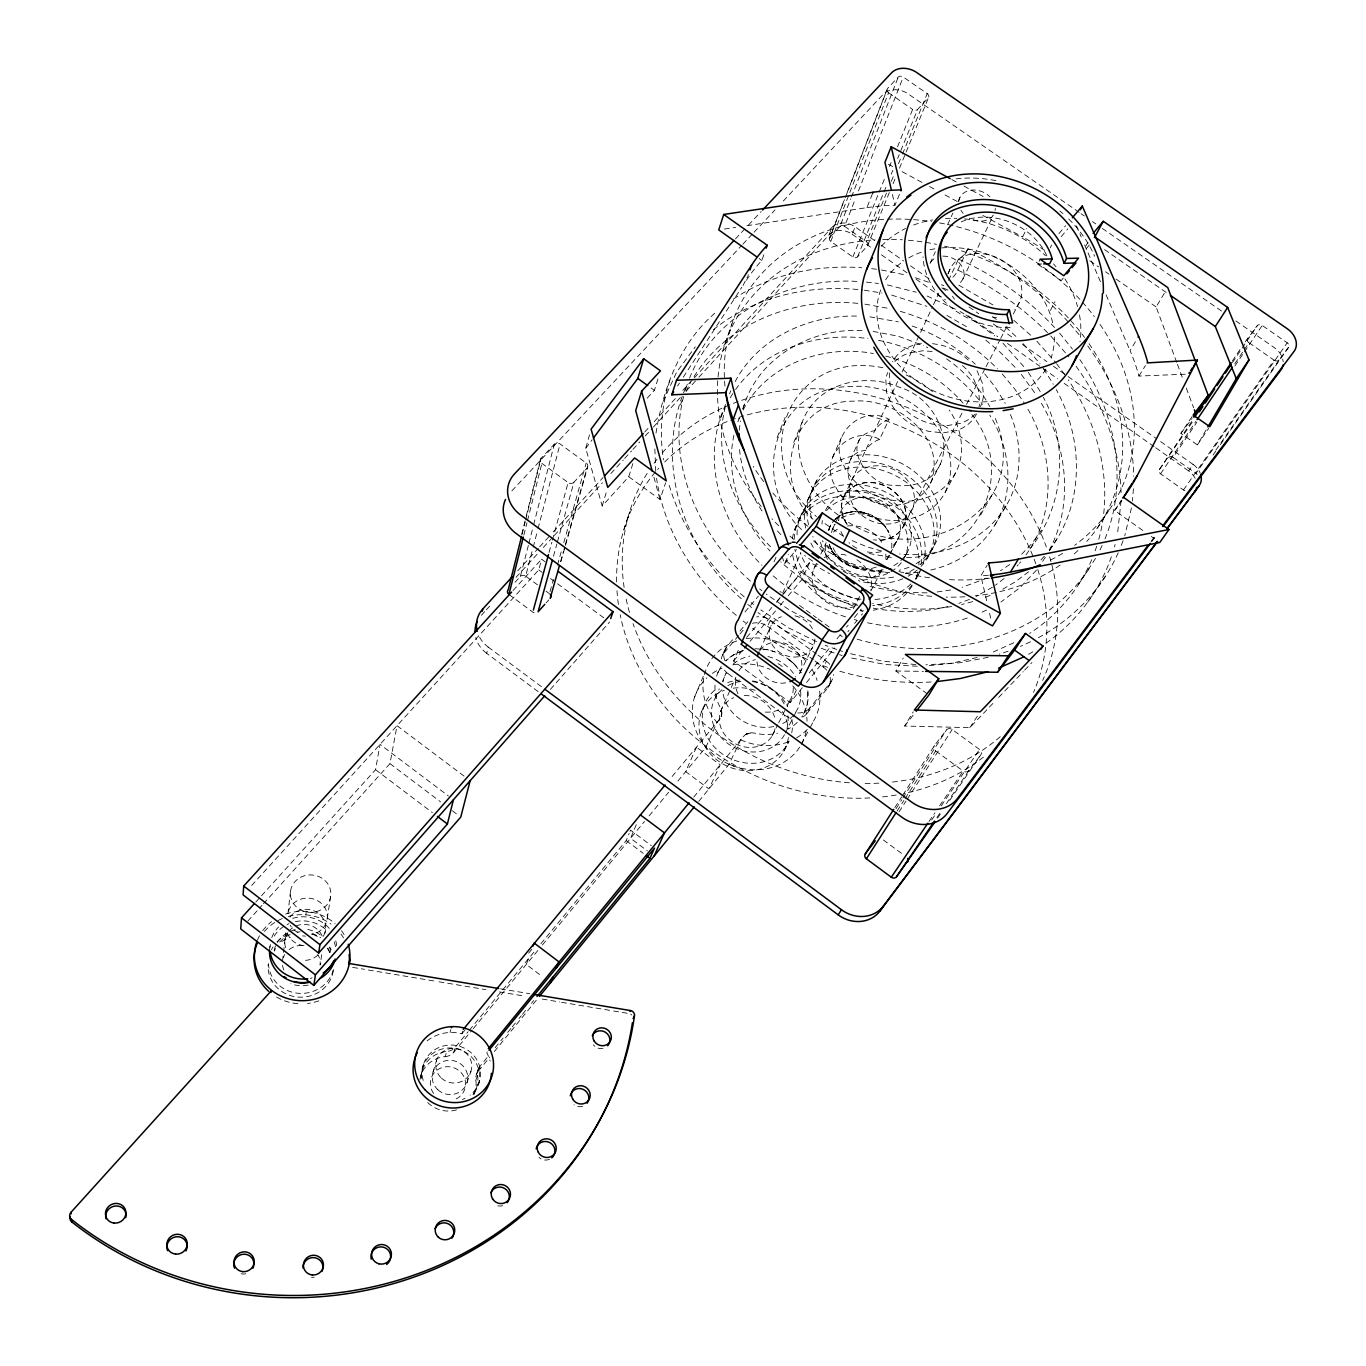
<?xml version="1.0" encoding="UTF-8"?>
<svg xmlns="http://www.w3.org/2000/svg" width="1366" height="1366" viewBox="0 0 1366 1366"><rect width="100%" height="100%" fill="white"/><g stroke="black" fill="none" stroke-linecap="round" stroke-linejoin="round"><path stroke-width="0.75" stroke-dasharray="5 3.75" d="M654.86 448.953L655.748 471.697M1121.11 500.707L1117.456 534.396M889.232 372.747L890.086 385.314L895.345 397.848A50.781 41.27 25.4 0 0 932.278 424.092L946.877 425.68L960.452 423.323A46.307 37.65 25.5 0 0 976.485 412.583M1133.421 488.721L1132.397 500.998M739.279 430.341L740.372 421.035M269.563 950.155L269.973 946.126M282.506 961.101L285.733 932.876M290.48 891.4L287.85 914.332A19.807 18.39 2 0 1 307.691 898.111A19.807 18.39 2 0 1 327.259 914.793A19.807 18.39 2 0 1 311.533 934.532M305.847 914.844L306.274 911.515M656.004 433.124C663.176 387.79 680.627 341.227 717.065 311.328M321.71 954.68L320.122 965.011A18.919 17.707 0.2 0 0 317.851 954.527M324.988 933.251L325.552 929.563M327.242 918.533L330.743 895.755A20.251 18.731 2.8 0 0 302.364 876.477A20.251 18.731 2.8 0 0 298.693 908.697A20.251 18.731 2.8 0 0 330.743 895.755M1131.458 507.947L1124.764 535.779M261.469 895.789L375.582 769.69L380.021 744.385L448.407 795.968M263.467 903.763L389.959 763.645L397.028 725.688L465.055 776.861M733.935 435.242C724.646 476.836 741.755 520.429 769.98 550.976M721.231 716.655L721.641 710.764L721.265 716.587M725.363 406.795C711.942 458.617 735.693 513.565 773.224 549.354M538.17 691.64L486.706 653.358L488.243 647.108A30.428 26.757 14.6 0 1 478.134 633.995M683.581 396.533C666.147 464.952 699.921 536.958 751.3 581.814M521.692 534.362L525.773 518.021M526.286 515.989L540.39 459.471M522.102 534.294L525.176 521.966M525.688 519.917L541.073 458.31L554.289 444.206A4.166 3.517 15.9 0 1 560.06 443.95L586.185 462.989A4.166 3.535 16.8 0 1 587.021 468.06L563.987 549.508M523.861 535.079L526.952 522.785M527.464 520.736L541.875 463.381A4.183 3.552 15.5 0 1 541.073 458.31M514.999 582.326L520.395 576.418L528.352 545.427M528.881 543.361L533.116 526.832M533.645 524.766L554.289 444.206M537.555 584.887L525.671 576.111L532.655 549.269M533.201 547.203L537.487 530.691M538.033 528.625L560.06 443.95M1098.759 539.382C1113.836 485.101 1099.22 425.902 1068.28 379.868M251.651 885.492L538.75 569.912L541.619 559.206L545.017 561.716M549.064 552.479L551.864 542.2M552.427 540.133L568.119 482.557L541.875 463.381M1114.434 546.946L1115.1 544.453M553.452 556.286L556.867 543.958M557.43 541.892L573.908 482.283L587.021 468.06M632.868 463.586L628.753 476.751L602.184 506.001L585.758 448.321L589.497 434.917M550.02 591.615L553.469 579.372M557.482 565.08L561.494 550.788M563.799 542.609L586.185 462.989M560.538 561.733L563.424 551.557M560.88 561.699L564.926 547.39M565.507 545.341L587.687 466.899M422.453 1067.734L423.272 1064.831M420.865 1075.691L422.333 1070.62M743.019 409.032C756.713 357.482 812.292 326.952 863.568 330.709M602.184 506.001L607.204 489.267M433.073 1071.934L436.642 1060.118M449.96 1032.491L450.848 1029.588M955.585 472.858C932.824 515.614 863.397 507.537 843.966 465.823C826.362 437.53 860.7 403.431 889.044 419.362L879.584 439.391C851.513 423.665 817.688 457.525 834.985 485.476C854.126 526.849 922.818 534.584 945.204 492.272L955.585 472.858C966.24 452.931 961.596 428.002 949.199 409.971M419.994 1079.464A28.259 27.2 11.9 0 1 445.179 1056.652L446.767 1051.513A12.55 11.987 11.6 0 0 455.39 1047.107L468.145 1031.689M685.305 390.317L688.02 382.207M647.194 398.155L654.382 390.369L658.036 378.638M445.179 1056.652A12.482 11.918 11.4 0 0 453.751 1052.281L455.39 1047.107M427.063 1040.909A39.273 37.702 12.4 0 1 461.879 1033.772L462.698 1031.228M623.92 529.598L629.589 511.909M882.88 367.727C789.36 348.381 746.092 457.644 816.373 516.485M945.204 492.272C970.406 436.181 905.18 381.899 851.65 386.544C774.061 385.861 748.226 480.286 801.722 529.701M669.869 380.568C661.264 405.941 659.368 433.432 663.483 459.864M1096.693 546.263L1095.156 550.788M741.328 598.684C681.395 547.203 652.846 457.883 687.303 384.205M628.753 476.751L659.983 499.478L665.652 482.761M725.653 404.473C699.973 458.942 720.36 524.749 761.972 565.285M478.271 1069.254L476.102 1075.469M879.584 439.391A34.235 28.396 25.5 0 0 865.566 450.558C845.844 451.053 842.702 478.117 855.782 489.404C875.316 513.138 920.394 510.679 931.8 480.081C945.818 435.259 894.645 397.25 853.289 401.16C791.119 400.87 770.253 479.859 812.941 519.2M889.044 419.362A34.696 28.652 25.5 0 0 874.872 430.614C837.358 437.53 866.181 485.835 892.954 485.254C964.806 493.433 954.732 403.414 898.999 387.124C867.427 373.379 824.535 381.251 806.606 412.634C785.45 449.67 808.621 496.029 841.644 517.338C913.734 574.232 1037.46 512.813 994.448 416.476M466.933 1082.828L470.963 1071.166M663.244 401.314L676.529 372.303L695.311 346.827M742.984 285.494L747.68 276.53M748.005 275.573L748.329 274.634M725.056 343.669L731.92 323.844M746.382 280.286A217.997 177.358 25.4 0 1 761.852 260.462L764.516 252.881M474.207 1094.081A28.259 27.2 11.9 0 0 475.829 1080.267A12.499 12.004 17.1 0 1 478.322 1071.183L480.098 1066.112L489.335 1054.825M475.829 1080.267L477.605 1075.247A12.567 12.072 17.3 0 1 480.098 1066.112M1111.361 556.765C1099.562 591.273 1076.391 621.547 1046.749 642.703M487.201 1051.871L486.825 1052.93A39.273 37.702 12.4 0 1 490.155 1061.092M473.934 1094.337L475.112 1091.041M680.439 404.899L683.461 397.028M478.476 1084.126L479.5 1081.291M528.352 958.881L526.337 964.447L542.439 976.707M1123.091 540.68L1120.274 547.954M720.941 417.518L724.731 408.195M737.913 421.804L739.296 418.081L738.255 420.83M742.763 408.81L744.846 403.243M698.965 377.17L829.06 234.832L831.911 227.439A17.177 13.66 22 0 1 855.116 226.858L875.862 241.441M829.435 238.299L844.051 200.478M847.108 192.606L887.029 89.422M889.351 192.555L867.461 245.795L857.524 256.842A3.449 2.749 22.3 0 1 852.862 256.962L830.801 241.423A3.449 2.749 21.7 0 1 829.93 237.394L844.53 199.675M845.298 197.694L887.558 88.483L898.23 77.094A3.722 2.852 21.9 0 1 903.25 77.025L927.224 93.622A3.739 2.869 22.5 0 1 928.265 97.874L917.662 109.365L900.023 152.616M830.801 241.423L888.566 92.734A3.739 2.869 21.8 0 1 887.558 88.483M829.93 237.394L839.936 226.432L850.677 198.924M851.445 196.96L898.23 77.094M839.936 226.432A3.432 2.732 21.9 0 1 844.581 226.329L855.389 198.821M858.463 190.967L903.25 77.025M1104.974 538.938C1129.153 480.098 1115.049 411.081 1079.908 359.651M829.06 234.832A17.109 13.626 22 0 1 852.162 234.235L855.116 226.858M746.929 225.68L866.881 207.649L872.276 194.211M777.1 437.53L785.245 417.313M729.529 393.852L730.81 390.71M852.862 256.962L878.372 194.023M879.158 192.06L884.741 178.28M889.522 166.481L891.11 162.554M897.496 146.811L912.625 109.434A3.739 2.886 22.4 0 0 917.662 109.365M857.524 256.842L883.187 193.921M883.99 191.957L887.2 184.086M891.213 174.25L892.818 170.323M897.616 158.524L899.221 154.597M689.54 378.228C715.545 311.448 791.341 275.949 860.307 281.669M867.461 245.795A3.432 2.732 22.5 0 0 866.556 241.782L886.517 193.05M891.298 181.354L894.491 173.55M898.487 163.8L901.68 156.014M902.482 154.068L927.224 93.622M893.074 183.812L895.84 176.777M899.494 168.189L928.778 96.935M540.902 943.718L626.209 840.568L629.18 833.414M629.982 831.433L630.529 830.118L651.326 845.674M793.748 442.447L802.132 422.299M636.283 824.637L630.58 838.297L647.416 850.916M866.881 207.649A217.997 177.358 25.4 0 1 894.901 205.259L900.109 192.794M694.594 697.036L703.268 676.409M722.665 654.912L725.244 648.918M721.316 658.924A16.529 14.445 23.9 0 1 724.168 652.709L726.746 646.716L734.652 637.324M717.833 672.772L721.265 666.352M701.458 711.891L704.771 704.19M794.688 529.667L804.625 508.34M807.391 500.963L817.602 479.005M1091.69 559.701C1079.055 589.77 1056.925 615.554 1029.674 633.38M774.027 561.819L777.391 554.135M715.272 697.958L719.267 688.84M722.46 681.532L726.456 672.413A39.99 35.072 25.2 0 0 723.058 681.873M791.734 732.893A46.034 40.639 25.3 0 0 791.717 718.192A16.597 14.531 26.5 0 1 784.443 715.084L728.01 673.626L729.307 670.672M802.32 687.696L790.18 702.585L733.559 661.059L739.347 647.911M781.984 556.286L784.63 563.663L788.677 554.579M832.492 457.508L841.388 437.581M720.599 711.413L735.915 677.16M736.803 640.927A59.78 52.42 25.2 0 0 716.996 722.443L705.949 747.1L676.614 782.598M930.041 263.467L935.317 251.822M947.628 224.639L952.905 212.994M958.181 201.331L959.939 197.455M752.393 623.289A16.426 14.258 24.2 0 1 767.555 626.345L770.304 620.284A16.494 14.309 24.2 0 0 756.644 616.886M782.616 593.151L800.937 552.82M1118.242 552.701C1101.969 589.429 1072.447 619.635 1037.101 638.383M759.837 650.199L771.141 625.44M850.284 459.727L859.402 439.835M788.25 595.781L801.791 579.611L809.953 562.007A243.199 198.36 25.4 0 0 829.589 573.635M830.596 525.398L830.75 525.056A32.545 27.474 25.7 0 0 828.82 530.025M844.12 496.387L897.633 381.575M902.123 371.962L932.585 306.616M933.473 304.686L938.852 293.161M947.816 273.934L950.514 268.163M948.55 280.354L958.522 259.079A31.435 24.793 23.9 0 0 967.845 248.766C1005.922 266.438 1040.738 291.436 1068.878 322.632M1102.106 545.58L1100.04 549.935M813.777 569.144L816.424 563.492M820.846 554.067L826.157 542.746M832.645 528.881L840.38 512.387M952.887 277.178A31.042 24.622 23.9 0 0 957.788 270.126L967.845 248.766M698.811 801.313L729.102 764.226L740.645 739.894L743.394 736.547A11.833 10.484 25.9 0 1 754.613 733.132A47.622 41.765 25.2 0 0 777.596 733.149M962.91 278.971L993.184 215.452A18.885 14.736 24.3 0 1 969.382 218.201M686.022 391.274L690.837 381.985M799.878 672.977L812.907 646.716M811.985 490.36L812.77 488.789M772.166 735.898L777.749 724.714M778.688 722.836L786.133 707.912M787.072 706.051L789.855 700.451M1044.768 250.405A217.997 177.358 25.4 0 0 1022.588 236.95L1026.788 228.532M790.18 702.585L797.471 688.003M803.515 714.094L807.186 704.719L807.887 690.513M799.161 519.37L799.861 517.987M785.399 732.91L792.604 718.721M793.509 716.945L797.129 709.859M826.703 670.228A16.477 14.343 26.7 0 0 823.425 667.137L826.447 661.246L817.944 655.031M853.357 608.724L861.963 591.922M783.862 751.198L789.036 741.157A46.034 40.639 25.3 0 1 721.402 753.281A46.034 40.639 25.3 0 1 717.082 688.208M1063.243 278.169L1061.245 280.559L1037.648 264.082L1040.158 259.233M903.336 526.405L962.603 411.951M966.513 404.421L985.057 368.615M986.03 366.737L999.69 340.356M1000.663 338.461L1007.493 325.279M1013.35 313.975L1019.207 302.671M890.171 553.811L898.896 536.923L890.461 552.667M1049.208 550.344C1074.325 503.593 1066.966 444.701 1039.731 400.477M802.696 716.996A16.597 14.531 26.5 0 0 807.016 713.496L809.987 707.742L830.665 682.18A16.563 14.394 26.7 0 0 833.465 674.445M870.927 590.829L882.47 568.615M1050.215 247.878L1051.666 245.095M930.4 483.257L940.576 463.74M807.016 713.496L827.608 688.003L830.665 682.18M829.042 685.8L832.099 679.961M801.364 744.265L809.321 729.188M810.311 727.293L814.29 719.745M904.736 556.969L908.1 550.6M743.155 409.954C766.924 363.834 824.21 344.215 873.352 353.521M886.705 559.667L889.59 554.289M1050.352 310.441L1055.03 301.749M1086.004 245.76L1087.968 242.141M918.328 574.574L914.981 580.721A65.585 55.477 25.7 0 0 919.455 570.954M927.292 558.216L933.695 546.52M735.181 381.575C758.437 337.231 810.38 314.06 859.146 316.195M906.546 557.584C980.122 558.267 1016.885 469.887 971.841 414.564M980.6 515.033L991.46 495.892M927.224 693.808L895.874 671.013L903.233 658.105M930.741 570.066C956.832 564.124 981.112 548.244 994.875 525.022L1005.957 506.001C1023.117 477.844 1022.571 441.594 1009.32 412.02M1095.515 558.438L1076.886 586.987M1192.023 416.681L1180.873 433.329L1197.35 444.889L1206.81 428.77M994.875 525.022C1015.399 491.453 1010.208 447.45 989.735 415.144M986.679 600.75L980.89 575.837L987.123 565.336M1049.327 550.02C1084.758 504.549 1083.648 438.691 1056.225 389.566M730.161 397.848L732.774 393.613M1176.707 362.349L1156.114 306.923L1165.659 291.095M1185.261 374.199L1138.92 376.06A217.997 177.358 25.4 0 0 1130.058 350.635L1136.461 339.997M992.928 703.439L969.809 727.668L904.668 726.029L913.273 711.788M1005.957 506.001C984.664 542.029 939.996 558.472 899.579 553.964M1026.02 554.869C1057.301 511.652 1053.425 450.746 1026.293 406.47M1029.947 548.927C1064.012 506.393 1069.236 445.128 1043.334 397.25M1045.349 557.191L1041.08 563.765M1138.92 376.06L1145.425 365.559M1041.507 530.179L1032.081 543.327L1019.582 556.423M1049.634 550.413L1057.113 538.563M694.03 376.589C728.146 321.351 797.676 296.49 860.443 303.645M894.85 807.596L901.697 796.856M902.772 795.166L934.515 745.477L946.484 729.922A4.269 3.688 31.8 0 1 952.17 729.512L979.542 749.439A4.269 3.688 33 0 1 980.771 754.903L948.363 802.337M896.011 808.723L901.748 799.776M902.892 797.983L946.484 729.922M897.069 811.062L903.882 800.459M905.026 798.683L935.71 750.959A4.286 3.705 31.9 0 1 934.515 745.477M899.033 811.882L905.965 801.142M907.126 799.349L952.17 729.512M677.536 385.98L679.448 383.061M683.256 377.204L741.84 287.236M1097.359 527.993L1108.902 510.355M969.809 727.668L979.132 713.513M1142.83 530.469L1114.639 510.491L1121.179 500.588M1185.005 490.65A3.535 2.834 31.8 0 1 1183.485 489.967L1160.554 473.814A3.535 2.834 31.1 0 1 1159.41 469.528L1193.525 418.747M1232.32 361.017L1240.584 348.689M1245.297 341.705L1257.266 325.671A3.825 2.954 30.5 0 1 1262.218 325.484L1287.216 342.798A3.842 2.971 31.1 0 1 1288.582 347.34L1219.087 446.426M1159.41 469.528L1193.389 420.66M1232.422 362.605L1257.266 325.671M1160.554 473.814L1195.933 421.377M1234.83 363.715L1243.094 351.472M1244.272 349.73L1248.985 342.746A3.842 2.971 30.5 0 1 1247.653 338.187M1168.528 457.61A3.517 2.817 31.1 0 1 1173.121 457.388L1196.872 422.214M1234.898 365.934L1243.214 353.623M1244.409 351.865L1262.218 325.484M929.017 821.512L934.907 812.804M939.62 805.838L963.201 771.039A4.286 3.722 33.1 0 0 968.904 770.595L980.771 754.903M931.646 819.993L936.444 812.941M941.225 805.889L979.542 749.439M936.871 817.585L941.618 810.619M946.365 803.652L968.904 770.595M937.571 818.166L942.438 811.028M1089.129 568.7C1039.714 642.191 938.562 663.21 857.011 639.134M1087.626 602.252L1105.914 575.513M1197.35 444.889L1208.688 428.361M1195.113 478.271A17.553 14.087 31.6 0 0 1188.659 470.946L1193.15 464.457L1158.419 440.04M1183.485 489.967L1274.085 360.146A3.859 2.988 31.2 0 0 1279.054 359.958L1288.582 347.34M1197.077 474.617A3.517 2.817 31.7 0 0 1195.95 473.439L1287.216 342.798M1215.979 449.926L1279.054 359.958M1213.025 455.066L1217.909 448.099M735.591 389.515C764.875 348.33 819.259 331.562 867.956 338.597M585.758 448.321L592.11 439.801M1151.128 541.243L1156.251 534.447M1151.726 541.653L1156.78 534.943M1180.873 433.329L1192.108 418.679M904.668 726.029L914.861 712.967M1036.418 570.117L1020.197 587.482L1000.937 602.047M809.235 672.892L830.613 646.681M836.999 638.844L840.175 634.951M846.527 627.165L848.115 625.218M854.433 617.466L857.865 613.266M860.136 610.465L861.28 609.082M806.538 682.505L834.677 647.945M847.91 631.707L849.037 630.307M854.672 623.391L856.926 620.625M861.417 615.11L862.544 613.727M693.723 797.129L743.445 736.428M495.09 1047.79L498.539 1043.573M500.827 1040.79L503.115 1037.989M507.674 1032.406L511.089 1028.222M512.233 1026.839L516.758 1021.273M519.029 1018.507L521.3 1015.741M522.427 1014.357L525.808 1010.208M531.442 1003.327L533.679 1000.578M478.322 1071.183L489.796 1057.13M494.355 1051.547L537.197 999.127M469.306 1030.288L534.635 951.282M453.751 1052.281L472.175 1029.964M473.319 1028.581L539.707 948.243M542.37 945.033L644.53 821.427M649.14 815.844L668.657 792.229M672.14 776.52L719.814 718.994M716.996 722.443L719.762 719.114A11.799 10.433 23.7 0 0 720.531 708.015A47.622 41.765 25.2 0 1 715.152 683.359M461.879 1033.772L466.335 1028.393M528.642 953.161L531.852 949.285M1086.158 248.783L1089.931 244.258M1019.463 563.321L1020.607 561.955M733.559 661.059L742.797 650.028M750.139 641.269L775.512 610.978M780.31 605.258L783.486 601.467M746.604 637.478L771.807 607.46M776.93 601.347L780.174 597.488M783.401 593.629L809.953 562.007M776.486 602.321L798.205 576.435M739.928 631.058L747.851 621.667M724.168 652.709L738.613 635.549M739.928 633.995L745.187 627.745M1058.923 233.637L1065.634 225.714M784.63 563.663L796.532 549.576M1061.177 236.711L1067.802 228.873M744.965 611.968L758.386 596.105M1044.341 556.218L1038.963 562.126M550.413 689.369L609.543 622.059M1017.107 566.019L1018.285 564.687M546.144 602.85L548.842 599.879M247.844 921.077L262.05 905.334M255.766 902.089L260.052 897.36M513.07 590.522L541.619 559.206M517.663 570.851L538.289 548.312M539.655 546.827L550.566 534.909M553.281 531.92L603.089 477.502M644.65 432.083L648.748 427.592M654.212 421.633L675.846 397.984M682.829 390.369L692.818 379.441M694.252 377.887L831.911 227.439M481.327 615.315L484.657 611.678M486.313 609.851L489.626 606.231M516.024 577.357L537.914 553.401M543.344 547.459L551.488 538.545M554.34 535.421L602.474 482.744M610.841 473.592L623.289 459.983M624.672 458.481L631.553 450.934M632.936 449.431L639.766 441.952M645.213 435.993L652.009 428.565M653.375 427.063L680.507 397.369M686.193 391.154L696.148 380.26M511.84 490.889L741.448 245.709M742.865 244.207L752.683 233.706M754.1 232.22L774.983 209.903M783.299 201.024L883.324 94.22A18.526 14.258 22.1 0 1 908.202 93.912L1079.447 212.584M735.454 238.896L745.512 228.19M748.38 225.134L761.152 211.559M998.7 697.377L1023.236 671.645M1024.688 670.125L1031.911 662.561M835.121 519.404L839.322 516.143M1028.683 571.756L1015.706 581.557L1001.466 589.992M1004.147 578.501L995.472 585.143M713.411 329.701C754.732 296.166 810.414 283.991 862.646 290.019M1009.679 564.551L1000.475 570.783M733.61 298.881C771.09 274.088 817.227 264.475 861.724 267.736M992.433 587.209L976.297 596.344M1028.547 654.314L1033.259 651.582M1013.794 642.754L992.023 652.538M986.559 610.09L979.046 613.539M1030.562 641.764L1020.436 646.408M987.294 577.989L962.142 587.312M990.111 595.371L982.239 598.462M969.45 599.418L958.778 603.396M743.548 650.438L733.593 654.86L725.67 660.956A47.622 41.765 25.2 0 1 743.48 650.575M844.495 513.633L850.437 512.13M1008.176 651.206L999.178 654.212M967.282 618.03C935.283 628.821 900.399 629.794 867.495 622.776M972.746 601.603L961.596 604.54M977.185 657.49L951.368 663.313L926.319 665.942M988.13 657.336L959.53 662.783L925.875 664.832M947.731 606.589C923.279 612.668 897.53 612.839 872.857 608.075M950.736 589.992L935.01 592.298M921.452 343.634L912.693 345.53A46.29 37.633 25.3 0 0 892.544 361.802M951.624 606.504C925.465 610.926 898.452 609.595 872.669 603.516M724.407 229.078L735.676 227.371M847.466 512.574L853.596 511.823M919.318 572.166L904.582 573.276M931.219 681.976C899.187 683.837 866.881 679.585 836.231 670.16M927.07 592.878L898.726 592.11L866.522 585.826M754.954 648.73L767.043 649.567L774.795 651.736M1037.648 264.082L1041.643 263.979M917.218 666.215L885.988 664.576L850.267 657.797M895.874 671.013L923.433 671.338M915.818 664.593L881.514 660.939L848.508 653.238M891.383 557.43L868.827 553.452M866.368 282.113L878.423 283.479M869.886 316.844L898.299 321.83M889.744 572.695C861.212 569.946 833.55 558.267 811.865 539.502M932.534 343.634L940.508 344.949A50.849 41.356 25.4 0 1 970.458 362.28M932.175 351.455L922.613 350.789L909.21 352.991A46.068 37.514 25.3 0 0 893.142 363.373M873.13 331.409L898.179 336.19L923.518 345.547M864.285 290.224L882.026 293.007M871.61 268.658L876.545 269.273M864.9 304.14L890.051 308.648M881.446 269.973L905.812 275.027M352.65 967.367L364.466 969.348M368.41 970.014L437.086 981.488M439.032 981.812L485.869 989.633M499.478 991.921L524.749 996.138M542.182 999.058L559.616 1001.961M561.546 1002.285L611.712 1010.669M613.624 1010.994L629.026 1013.555M500.554 988.83L529.786 993.714M887.422 284.948L916.296 292.222M878.492 340.322C919.301 348.33 957.566 370.937 982.513 404.438M863.261 512.66L860.136 511.909L866.368 513.496M881.599 551.027L866.932 546.827L850.198 539.843M891.657 295.09L926.848 306.308M885.714 356.116C915.391 363.663 943.018 379.953 963.081 403.192M854.296 619.532L857.216 620.318M900.262 311.346C936.786 321.915 970.765 341.62 997.402 368.82M857.028 604.301C828.82 596.259 802.405 581.728 780.789 561.853M839.475 654.707L842.173 655.526M915.459 277.742L931.971 283.377M859.351 599.913C831.894 591.512 806.077 577.681 784.084 559.189M839.68 650.472L842.617 651.428M845.639 616.886C818.78 608.058 793.646 593.903 772.422 575.206M834.114 652.982L820.915 648.167M836.743 649.482L830.921 647.399M827.54 667.325L816.1 663.125M734.088 766.206L729.102 764.226M912.147 326.03C935.522 334.192 957.276 347.152 975.273 364.193M927.104 296.012L958.078 310.389M825.149 645.213L828.018 646.323M816.578 641.696L788.985 628.053L760.76 609.919M807.648 659.658L780.43 646.186L752.615 628.292M813.129 644.94L785.621 631.092L758.028 612.668M740.645 739.894L745.751 741.909A59.78 52.42 25.2 0 0 790.572 740.953M943.496 288.089L948.038 290.138M906.153 374.865L921.487 383.061L934.839 393.34M958.522 259.079C994.636 275.232 1027.727 298.403 1054.569 327.533M957.788 270.126C991.784 285.904 1023.1 307.606 1049.293 334.448M811.745 622.093L789.36 609.919L766.224 594.142M926.37 346.93L927.77 347.63M958.761 285.152L992.962 304.942M946.945 315.461L968.067 327.584M951.863 179.578L957.054 182.395M964.003 186.152L983.11 196.499M888.378 164.227L893.518 167.011M902.106 171.655L922.699 182.822M929.58 186.544L936.444 190.267M945.05 194.928L957.088 201.451M982.922 215.452L1022.588 236.95M843.522 536.343L822.827 522.188M960.042 311.499L963.952 313.787M965.899 314.948L994.824 335.916M816.134 563.373L817.858 564.448M812.736 561.187L804.506 555.45M1081.069 213.711L1084.348 215.965M1092.51 221.634L1095.771 223.887M1102.328 228.429L1224.226 312.899M1235.854 320.959L1274.137 347.493A19.039 14.77 31 0 1 1283.169 361.853M888.566 92.734L912.625 109.434M1248.985 342.746L1274.085 360.146M1104.565 249.654L1166.854 292.887M1089.846 260.855L1098.571 266.916M1105.538 271.766L1109.038 274.19M1116.005 279.04L1156.114 306.923M881.053 245.095L903.592 260.94M910.541 265.824L929.683 279.262M941.874 287.833L948.858 292.751M969.023 306.923L978.722 313.736M993.287 323.964L1012.735 337.641M1022.468 344.488L1046.885 361.649M1053.408 366.242L1064.831 374.267M1068.092 376.555L1156.78 438.879M844.581 226.329L866.556 241.782M1173.121 457.388L1195.95 473.439M852.162 234.235L872.823 248.766M881.446 254.827L907.348 273.063M916.005 279.142L945.494 299.888M968.101 315.802L997.761 336.668M1007.459 343.481L1039.833 366.242M1043.078 368.53L1057.694 378.809M1064.182 383.385L1154.099 446.631M1155.738 447.775L1188.659 470.946M759.137 258.55L761.852 260.462M1151.299 536.479L1154.116 538.477M946.536 358.831C964.276 371.211 979.542 387.415 989.735 406.556M651.07 387.978L654.382 390.369M860.665 610.175L862.373 611.422M799.486 605.428L804.54 609.099M806.23 610.329L816.356 617.688M818.029 618.918L831.518 628.736M770.304 620.284L816.236 653.802M767.555 626.345L813.265 659.727M814.956 660.956L823.425 667.137M935.71 750.959L963.201 771.039M538.75 569.912L542.114 572.388M550.549 578.603L604.489 618.337M546.058 591.154L549.439 593.664M883.358 839.97L903.199 854.604M508.937 594.466L532.808 612.122A3.808 3.33 15.7 0 0 535.984 612.907M488.243 647.108L543.309 688.054M626.209 840.568L643.181 853.289M992.467 316.468L996.343 319.422M389.959 763.645L440.535 801.825M452.334 810.738L457.388 814.563M375.582 769.69L432.373 812.616M985.808 340.134L1000.373 352.445L1015.262 367.437M751.163 602.594L753.537 604.455M743.155 621.052L745.495 622.896M759.684 588.968L761.835 590.71M788.233 659.061L793.97 663.739L801.193 672.806A47.622 41.765 25.2 0 0 758.967 648.748M837.358 557.55L839.646 559.411M1013.794 320.327L1031.535 336.002M751.59 607.563L747.424 604.062M791.119 661.332L793.97 663.739M744.214 596.857C709.193 566.992 681.293 527.754 668.606 483.223M736.308 615.4C695.379 580.482 664.286 532.074 656.585 478.254M1005.735 327.072L1016.355 336.804M877.279 518.756L883.853 524.8M1002.986 343.276L1025.9 368.991M1036.879 341.278L1055.406 362.178M1050.676 335.899L1068.963 356.85M780.857 534.652L775.666 528.984M1023.014 343.549L1040.055 363.902M1002.303 373.994L1014.887 389.225L1024.176 402.936M1070.21 324.152L1080.54 336.429M984.732 373.942L995.114 386.954L1005.239 403.448M1059.606 333.133L1072.481 349.115M1021.341 374.455L1036.572 395.372M1056.533 363.612L1065.224 375.36M1087.746 345.922C1115.185 383.675 1133.029 429.351 1133.678 476.341M1076.067 366.242C1103.13 403.67 1120.615 448.936 1121.127 495.431M1028.393 372.389L1041.49 393.63M1043.641 368.888L1053.357 384.29M761.989 510.986C749.934 492.614 741.687 471.509 739.535 449.551M830.374 547.459L833.431 552.854M976.997 370.715L982.376 383.078L983.452 395.594A46.307 37.65 25.5 0 1 980.361 406.624M1076.442 225.834L1081.223 236.95M1084.638 244.924L1101.218 283.513M1106.101 294.851L1130.058 350.635M1177.458 364.329L1183.332 380.158M1186.286 388.064L1193.645 407.853M653.921 477.246L659.983 499.478M892.408 194.467L894.901 205.259M989.582 613.3L991.05 619.583M948.397 273.695A38.453 30.496 25.3 0 1 1000.185 259.25A38.453 30.496 25.3 0 1 1014.204 309.365M996.48 317.373A38.453 30.496 25.3 0 1 992.758 317.663M954.51 299.239A38.453 30.496 25.3 0 1 952.495 296.251M847.159 524.083A33.211 27.849 25.6 0 1 861.383 483.24A33.211 27.849 25.6 0 1 905.504 509.586A33.211 27.849 25.6 0 1 873.489 539.809M808.552 524.664A66.934 56.228 25.7 0 1 888.822 466.011A66.934 56.228 25.7 0 1 920.138 564.704M914.264 569.024A66.934 56.228 25.7 0 1 905.658 573.498M893.688 577.067A66.934 56.228 25.7 0 1 812.77 536.479M811.489 518.107A67.241 56.399 25.7 0 1 851.616 456.346A67.241 56.399 25.7 0 1 931.902 491.316A67.241 56.399 25.7 0 1 916.074 563.68M909.056 567.163A67.241 56.399 25.7 0 1 899.135 570.288M883.819 571.927A67.241 56.399 25.7 0 1 822.298 540.799M805.65 528.079A66.678 56.091 25.7 0 1 884.365 470.963A66.678 56.091 25.7 0 1 921.008 566.412M917.252 569.964A66.678 56.091 25.7 0 1 908.151 576.213M902.824 578.757A66.678 56.091 25.7 0 1 859.299 581.062M813.299 547.425A66.678 56.091 25.7 0 1 810.311 541.875M838.724 520.497A31.742 26.705 25.7 0 1 882.248 501.288A31.742 26.705 25.7 0 1 890.53 547.51M880.916 551.727A31.742 26.705 25.7 0 1 866.027 551.659M856.789 548.244A31.742 26.705 25.7 0 1 848.918 542.695M843.249 535.933A31.742 26.705 25.7 0 1 839.885 528.659M847.005 524.424A33.194 27.849 25.6 0 1 860.204 483.854A33.194 27.849 25.6 0 1 904.821 507.947A33.194 27.849 25.6 0 1 876.648 540.441M912.044 585.007A65.585 55.477 25.7 0 1 872.72 605.514M857.848 605.309A65.585 55.477 25.7 0 1 794.91 549.183M794.244 539.263A65.585 55.477 25.7 0 1 864.422 492.289A65.585 55.477 25.7 0 1 920.872 565.558M920.838 569.878A65.892 55.647 25.7 0 1 915.391 578.877M910.917 583.948A65.892 55.647 25.7 0 1 872.635 599.657M860.99 599.213A65.892 55.647 25.7 0 1 800.305 552.803M797.044 534.891A65.892 55.647 25.7 0 1 869.596 486.313A65.892 55.647 25.7 0 1 922.835 564.773M912.181 585.809A65.346 55.34 25.8 0 1 873.267 610.175M863.534 610.858A65.346 55.34 25.8 0 1 860.221 610.773M850.301 609.577A65.346 55.34 25.8 0 1 792.28 552.427M792.417 538.75A65.346 55.34 25.8 0 1 861.895 497.651A65.346 55.34 25.8 0 1 918.874 565.046M917.679 572.491A65.346 55.34 25.8 0 1 915.408 579.474M881.821 569.69A31.111 26.347 25.8 0 1 858.224 580.311M827.386 559.394A31.111 26.347 25.8 0 1 826.174 543.463M833.294 532.159A31.111 26.347 25.8 0 1 839.953 528.027M847.483 525.995A31.111 26.347 25.8 0 1 882.726 544.078M885.8 554.169A31.111 26.347 25.8 0 1 885.219 562.297M829.213 544.744A32.528 27.474 25.7 0 0 859.282 568.478A31.367 26.483 25.7 0 0 876.63 566.907M828.667 530.367A32.528 27.474 25.7 0 1 856.789 511.806A32.528 27.474 25.7 0 1 888.72 532.791A31.367 26.483 25.7 0 1 891.23 550.464M889.471 555.399A31.367 26.483 25.7 0 1 884.348 562.126M829.367 544.419A32.545 27.474 25.7 0 0 859.453 568.154A31.384 26.5 25.7 0 1 832.423 546.076M835.275 519.063A32.545 27.474 25.7 0 1 888.89 532.467A31.384 26.5 25.7 0 0 838.673 520.412M831.501 532.586A31.384 26.5 25.7 0 1 835.121 524.356M855.031 606.436A30.479 25.988 25.8 0 1 820.027 596.703A30.479 25.988 25.8 0 1 816.356 564.448M824.193 557.584A30.479 25.988 25.8 0 1 848.457 555.791M856.909 559.77A30.479 25.988 25.8 0 1 870.791 590.129M486.706 653.358A30.274 26.654 14.6 0 1 475.795 637.58M1193.15 464.457A17.638 14.138 31.5 0 1 1200.321 473.336M825.457 510.406A45.949 38.709 25.7 0 1 895.157 503.559A45.949 38.709 25.7 0 1 891.315 566.941M883.102 569.776A45.949 38.709 25.7 0 1 827.506 545.307M821.99 524.151A45.949 38.709 25.7 0 1 822.315 520.497M826.55 510.679A45.744 38.59 25.7 0 1 896.318 514.401A45.744 38.59 25.7 0 1 884.827 574.591A45.744 38.59 25.7 0 1 820.505 542.422M728.01 673.626A16.529 14.445 23.9 0 1 722.955 667.906M724.851 660.529A16.597 14.497 23.8 0 1 726.746 646.716M826.447 661.246A16.563 14.394 26.7 0 1 829.743 664.337M830.135 677.246A16.477 14.343 26.7 0 1 827.608 688.003M809.987 707.742A16.665 14.582 26.5 0 1 796.173 712.864M839.953 634.866A16.904 14.599 26.6 0 1 842.276 636.846M780.003 591.563A16.836 14.514 24.1 0 1 781.369 592.315M814.887 638.947A23.444 20.302 25.2 0 1 795.319 657.046A23.444 20.302 25.2 0 1 770.202 640.398A23.444 20.302 25.2 0 1 781.318 616.698M794.944 615.861A23.444 20.302 25.2 0 1 813.18 630.426M759.923 650.506A22.966 20.012 25.3 0 1 791.375 646.477A22.966 20.012 25.3 0 1 797.864 676.033M785.655 682.863A22.966 20.012 25.3 0 1 756.986 661.861M956.046 178.844A116.23 91.898 25.3 0 1 998.7 181.217M1059.896 211.03A116.23 91.898 25.3 0 1 1062.936 213.625M1068.741 219.021A116.23 91.898 25.3 0 1 1094.644 256.262M881.36 246.17A113.532 90.651 25.3 0 1 905.607 228.481M913.598 225.031A113.532 90.651 25.3 0 1 932.637 219.909M945.511 218.458A113.532 90.651 25.3 0 1 956.849 218.355M964.498 218.884A113.532 90.651 25.3 0 1 1045.451 255.63M1053.527 263.894A113.532 90.651 25.3 0 1 1056.02 266.78M1064.917 278.852A113.532 90.651 25.3 0 1 1077.552 306.565M1079.499 314.983A113.532 90.651 25.3 0 1 1080.011 341.585M1045.929 369.025A91.829 73.542 25.3 0 1 933.268 390.778A91.829 73.542 25.3 0 1 880.985 289.233M885.646 279.842A91.829 73.542 25.3 0 1 902.533 261.845M908.697 257.901A91.829 73.542 25.3 0 1 924.321 251.259M929.956 249.773A91.829 73.542 25.3 0 1 935.761 248.646M941.72 247.912A91.829 73.542 25.3 0 1 1053.323 326.098M1054.364 336.992A91.829 73.542 25.3 0 1 1051.086 357.926M961.254 221.89A58.567 46.205 25.3 0 1 1047.312 256.928M1010.157 327.55A74.003 58.397 25.3 0 1 923.04 256.808M1100.04 324.459A211.696 172.611 25.4 0 1 1074.735 545.29M1062.611 553.384A211.696 172.611 25.4 0 1 1047.739 561.392M989.428 578.211A211.696 172.611 25.4 0 1 947.458 579.525M929.58 577.75A211.696 172.611 25.4 0 1 897.701 571.21M807.972 526.354A211.696 172.611 25.4 0 1 772.866 493.041M763.696 481.652A211.696 172.611 25.4 0 1 753.212 466.421M724.97 386.117A211.696 172.611 25.4 0 1 931.39 221.582M939.535 222.914A211.696 172.611 25.4 0 1 1094.337 316.605M1089.026 343.651A209.1 171.296 25.5 0 1 1086.773 541.431M1077.945 550.532A209.1 171.296 25.5 0 1 1071.695 556.15M1060.118 565.063A209.1 171.296 25.5 0 1 975.085 595.883M964.925 596.754A209.1 171.296 25.5 0 1 946.109 597.113M931.749 596.327A209.1 171.296 25.5 0 1 843.095 571.33M793.731 539.331A209.1 171.296 25.5 0 1 789.07 535.352M778.74 525.773A209.1 171.296 25.5 0 1 771.927 518.773M761.289 506.547A209.1 171.296 25.5 0 1 875.025 239.818M882.726 239.477A209.1 171.296 25.5 0 1 902.38 239.784M908.339 240.228A209.1 171.296 25.5 0 1 936.53 244.343M944.572 246.153A209.1 171.296 25.5 0 1 1084.553 337.402M853.084 605.958A240.228 196.841 25.5 0 1 801.791 579.611M962.398 365.525A50.61 41.236 25.4 0 1 973.207 378.075L978.568 390.386L979.644 402.85A46.085 37.548 25.5 0 1 979.046 406.761M976.553 413.847A46.085 37.548 25.5 0 1 956.712 430.512L943.189 432.868L928.658 431.315A50.542 41.151 25.4 0 1 891.93 405.139L886.688 392.674L885.834 380.141A46.068 37.514 25.3 0 1 887.644 372.611M1121.964 500.076A217.997 177.358 25.4 0 1 1114.639 510.491M988.403 575.274A217.997 177.358 25.4 0 1 980.89 575.837M573.908 482.283A4.183 3.552 16.4 0 1 568.119 482.557M520.395 576.418A3.791 3.295 15.1 0 1 525.671 576.111M963.167 213.318A18.885 14.736 24.3 0 1 960.947 210.279M958.795 201.519A18.885 14.736 24.3 0 1 970.663 190.233A18.885 14.736 24.3 0 1 989.906 196.789M995.233 208.383A18.885 14.736 24.3 0 1 995.063 210.518M942.882 256.142A18.168 14.428 24.4 0 1 962.227 267.019A18.168 14.428 24.4 0 1 957.908 284.265M943.838 285.614A18.168 14.428 24.4 0 1 941.379 284.777M930.536 262.562A18.168 14.428 24.4 0 1 936.069 257.713M819.617 691.111A59.78 52.42 25.2 0 1 811.626 724.031M807.221 729.427A59.78 52.42 25.2 0 1 795.695 738.408M746.126 638.673A59.78 52.42 25.2 0 1 805.325 660.376M812.292 669.921A59.78 52.42 25.2 0 1 817.124 680.388M806.145 731.032A58.584 51.669 25.3 0 1 724.595 762.04A58.584 51.669 25.3 0 1 706.854 677.86M712.369 673.387A58.584 51.669 25.3 0 1 722.033 668.111M732.842 664.883A58.584 51.669 25.3 0 1 770.134 669.374M792.724 685.817A58.584 51.669 25.3 0 1 807.016 721.231M807.818 690.633A47.622 41.765 25.2 0 1 801.74 716.962M797.249 722.341A47.622 41.765 25.2 0 1 788.387 728.966M716.604 676.187A47.622 41.765 25.2 0 1 721.214 666.488M456.551 1109.875A28.259 27.2 11.9 0 1 426.107 1100.774M477.605 1075.247A28.413 27.32 12.1 0 1 472.943 1094.627M421.155 1078.457A28.413 27.32 12.1 0 1 446.767 1051.513M800.527 690.633A39.99 35.072 25.2 0 1 780.993 724.322M773.719 726.575A39.99 35.072 25.2 0 1 722.751 691.606M733.218 664.098A39.99 35.072 25.2 0 1 749.951 656.073M767.897 656.551A39.99 35.072 25.2 0 1 795.729 676.853M784.494 734.686A39.187 34.577 25.3 0 1 728.095 743.736A39.187 34.577 25.3 0 1 721.914 689.762M727.907 685.578A39.187 34.577 25.3 0 1 741.96 681.293M752.546 681.583A39.187 34.577 25.3 0 1 784.938 705.556M787.875 715.75A39.187 34.577 25.3 0 1 786.987 728.471M433.654 1093.483A17.656 16.99 11.9 0 1 438.571 1069.168A17.656 16.99 11.9 0 1 463.467 1075.862A17.656 16.99 11.9 0 1 455.322 1099.306M727.685 682.573A46.034 40.639 25.3 0 1 739.826 680.08M752.564 680.9A46.034 40.639 25.3 0 1 787.687 706.7M788.336 737.52A45.744 40.468 25.3 0 1 717.97 760.742A45.744 40.468 25.3 0 1 724.236 690.359M733.2 688.191A45.744 40.468 25.3 0 1 755.193 690.308M782.359 711.618A45.744 40.468 25.3 0 1 788.319 728.727M775.017 728.761A28.686 25.322 25.3 0 1 730.981 740.97A28.686 25.322 25.3 0 1 733.747 697.685M744.231 695.499A28.686 25.322 25.3 0 1 775.307 720.821M1000.271 736.684A223.597 190.677 25.8 0 1 889.232 782.394M878.867 783.145A223.597 190.677 25.8 0 1 862.048 783.401M849.396 782.786A223.597 190.677 25.8 0 1 633.021 623.596M629.47 612.395A223.597 190.677 25.8 0 1 625.526 595.781M624.125 587.448A223.597 190.677 25.8 0 1 648.44 471.355M654.007 463.279A223.597 190.677 25.8 0 1 657.456 458.737M662.305 452.863A223.597 190.677 25.8 0 1 871.662 395.952A223.597 190.677 25.8 0 1 1046.356 546.998M1049.6 556.816A223.597 190.677 25.8 0 1 1042.668 680.439M983.418 757.106A220.831 189.071 25.9 0 1 904.121 793.475M896.233 794.995A220.831 189.071 25.9 0 1 880.08 797.163M869.818 797.932A220.831 189.071 25.9 0 1 620.198 614.751M618.422 604.455A220.831 189.071 25.9 0 1 616.937 590.044M616.629 581.899A220.831 189.071 25.9 0 1 658.805 468.179M664.661 462.015A220.831 189.071 25.9 0 1 870.193 416.015A220.831 189.071 25.9 0 1 1035.821 563.765M1037.784 569.588A220.831 189.071 25.9 0 1 1033.533 692.34M793.253 687.764A29.523 25.852 25.2 0 1 786.765 704.429M778.722 709.893A29.523 25.852 25.2 0 1 764.909 712.079M737.947 693.808A29.523 25.852 25.2 0 1 736.035 677.826M739.023 670.569A29.523 25.852 25.2 0 1 755.347 659.676M778.091 663.654A29.523 25.852 25.2 0 1 782.718 666.915M257.593 939.774A47.81 44.685 0.5 0 1 259.506 935.778M262.784 930.639A47.81 44.685 0.5 0 1 271.561 921.64M285.562 914.093A47.81 44.685 0.5 0 1 335.182 923.758M341.534 930.741A47.81 44.685 0.5 0 1 344.095 934.617M318.841 1000.834A47.656 44.566 0.4 0 1 307.504 1003.481M297.873 1003.651A47.656 44.566 0.4 0 1 274.037 995.49M264.389 931.51A47.656 44.566 0.4 0 1 282.25 918.55M288.209 916.501A47.656 44.566 0.4 0 1 330.965 924.082M340.988 934.02A47.656 44.566 0.4 0 1 343.532 937.896M630.665 1014.153A4.644 4.354 28.2 0 1 631.775 1015.04M502.756 1205.615A9.647 9.46 26.2 0 1 496.917 1205.58M314.197 1277.21A10.057 9.801 -28.2 0 1 311.465 1277.244M245.76 1273.761A10.177 9.818 -29.3 0 1 241.099 1273.727M602.969 1048.456A9.323 8.828 27.1 0 1 593.39 1044.853M582.65 1106.34A9.442 9.033 28.6 0 1 574.01 1104.821M549.491 1159.324A9.545 9.255 29 0 1 539.024 1157.429M274.105 950.497A28.72 26.825 0.5 0 1 296.063 929.597M307.777 929.478A28.72 26.825 0.5 0 1 322.239 936.547M329.462 947.236A28.72 26.825 0.5 0 1 330.76 952.563M308.17 985.108A28.618 26.757 0.4 0 1 290.838 983.708M274.481 951.095A28.618 26.757 0.4 0 1 275.471 948.585M279.689 942.045A28.618 26.757 0.4 0 1 290.207 934.566M312.831 934.327A28.618 26.757 0.4 0 1 319.832 938.237M327.891 947.987A28.618 26.757 0.4 0 1 329.735 953.092M423.221 1080.455A29.301 28.14 12.3 0 1 439.545 1047.227A29.301 28.14 12.3 0 1 476.205 1058.752A29.301 28.14 12.3 0 1 470.041 1095.173M465.038 1098.332A29.301 28.14 12.3 0 1 462.323 1099.51M421.377 1077.911A29.198 28.054 12.2 0 1 458.874 1049.293A29.198 28.054 12.2 0 1 473.268 1093.893M271.766 937.622A33.382 31.145 0.9 0 1 278.596 926.933M292.717 918.362A33.382 31.145 0.9 0 1 330.179 929.512M335.78 940.798A33.382 31.145 0.9 0 1 336.651 946.587M269.87 947.372A33.245 31.042 0.7 0 1 270.468 944.538M274.139 936.103A33.245 31.042 0.7 0 1 289.131 923.604M295.346 921.657A33.245 31.042 0.7 0 1 327.379 931.1M334.209 941.891A33.245 31.042 0.7 0 1 335.695 947.731M317.868 955.039A19.312 18.014 1.1 0 1 301.988 960.298M285.631 947.68A19.312 18.014 1.1 0 1 298.317 925.192A19.312 18.014 1.1 0 1 322.496 937.025M312.08 977.68A18.919 17.707 0.2 0 1 310.509 978.585M283.906 970.031A18.919 17.707 0.2 0 1 282.472 964.755M283.325 957.617A18.919 17.707 0.2 0 1 284.794 954.475M289.182 949.524A18.919 17.707 0.2 0 1 303.406 945.528M289.899 917.167A19.602 18.236 1.6 0 1 316.331 912.061A19.602 18.236 1.6 0 1 323.247 936.393M303.952 945.665A19.602 18.236 1.6 0 1 287.338 932.893M297.942 932.551A19.807 18.39 2 0 1 290.19 925.294M333.372 969.604A32.886 30.769 0.2 0 1 298.147 993.27A32.886 30.769 0.2 0 1 268.453 963.662M271.475 949.694A32.886 30.769 0.2 0 1 273.012 946.962M277.008 941.908A32.886 30.769 0.2 0 1 287.85 934.566M297.088 932.124A32.886 30.769 0.2 0 1 300.127 931.885M311.994 933.524A32.886 30.769 0.2 0 1 320.668 937.759M329.684 947.048A32.886 30.769 0.2 0 1 331.221 949.814M333.287 970.663A32.767 30.667 0.1 0 1 297.686 997.06A32.767 30.667 0.1 0 1 268.095 964.806M281.618 941.669A32.767 30.667 0.1 0 1 290.446 937.435M302.552 935.898A32.767 30.667 0.1 0 1 305.455 936.171M327.208 948.363A32.767 30.667 0.1 0 1 330.589 953.741M829.657 527.464L828.752 530.196L830.682 525.227L829.657 527.464M696.438 747.202L685.664 771.636L708.937 788.916L720.206 764.806L696.438 747.202M746.861 733.866L745.546 734.584L751.488 732.774L746.861 733.866M437.803 1089.709A17.792 17.109 12.1 0 0 467.274 1081.65A17.792 17.109 12.1 0 0 444.889 1060.938A17.792 17.109 12.1 0 0 437.803 1089.709M441.44 1078.098A18.031 17.297 12.6 0 0 471.304 1069.988A18.031 17.297 12.6 0 0 448.611 1049.003A18.031 17.297 12.6 0 0 441.44 1078.098M855.782 509.074A33.587 28.054 25.6 0 0 911.856 509.945A33.587 28.054 25.6 0 0 877.843 465.772A33.587 28.054 25.6 0 0 855.782 509.074"/><path stroke-width="1.5" d="M739.006 439.835L739.108 433.5M1103.318 293.024C1106.34 199.385 978.671 138.154 906.717 197.046M254.332 903.66L241.509 917.85L240.723 928.948L313.839 985.381L460.752 817.107L470.16 780.703M511.635 592.093L243.711 886.039L243.097 894.901L318.671 953.075L544.778 695.772M349.833 959.444L349.15 964.328M349.15 963.645L349.252 962.637A47.656 44.566 0.4 0 0 349.115 954.527M271.031 992.45L271.168 991.289M271.202 990.896L70.964 1212.342A5.225 4.883 -26.8 0 0 71.373 1219.343L71.715 1221.853A342.764 320.873 -0.2 0 0 414.683 1276.834A342.764 320.873 -0.2 0 0 632.424 1022.639M313.839 985.381L315.409 974.846L447.399 823.988L453.41 799.742M318.671 953.075L319.934 944.657L612.992 611.729L558.609 571.722M482.249 611.336L482.813 608.929L512.148 576.879M521.59 536.343L508.237 589.736A3.808 3.33 14.7 0 0 508.937 594.466L523.349 537.128M533.372 610.056L548.5 554.528M552.308 560.401L538.102 611.797L544.812 604.353M550.174 598.393L559.394 565.797M593.39 438.093L637.82 378.433L643.71 358.763L660.478 370.835L641.593 391.205L635.702 410.603L652.265 471.202M451.412 1027.744L451.753 1026.651M950.121 178.639L891.213 146.76L901.321 189.891A219.994 178.348 25.4 0 0 873.062 192.264L723.707 214.462L718.755 229.932L756.44 256.637M463.279 1029.401L665.122 784.989M676.494 380.294L730.964 378.177L725.773 392.64L671.782 394.808L676.494 380.294L751.624 265.141A219.994 178.348 25.4 0 1 767.197 245.231L723.707 214.462M610.704 618.627L612.992 611.729M749.968 269.905L750.634 268.009M750.959 267.053L751.624 265.141M766.189 248.117L767.197 245.231M488.345 1048.644L689.079 802.798M532.996 946.16L534.123 943.018L558.848 961.784L556.406 967.931M779.354 548.927L733.132 419.43L738.408 405.139A219.994 178.348 25.4 0 1 730.964 378.177M550.498 982.837L552.667 977.373M872.669 193.238L873.062 192.264M891.213 146.76L884.946 162.366L891.161 189.089M866.539 269.683L883.102 229.898M900.911 190.864L901.321 189.891M803.806 545.683L863.295 588.746L862.919 590.044A17.485 14.941 26.5 0 1 867.512 611.866L844.308 656.141L823.305 682.061A17.024 14.804 26.4 0 1 800.186 683.632L742.25 641.217L762.057 596.191A8.794 1.11 -54 0 1 768.819 586.219A8.794 7.547 23.8 0 1 766.685 575.257L788.763 549.217A8.725 7.445 24.1 0 1 800.63 548.569A8.725 1.076 -54.1 0 1 803.55 547.066A17.416 14.855 24.1 0 0 799.332 544.727M537.043 996.463L649.96 858.36L654.519 848.064L489.045 1050.232M654.16 855.953L664.457 832.867L640.347 814.87M816.185 526.337L822.332 512.882A219.994 178.348 25.4 0 0 849.635 530.145L1000.373 613.3L992.519 625.884L843.232 543.48A217.997 177.358 25.4 0 1 816.185 526.337L800.476 544.914M843.232 543.48L849.635 530.145M630.033 1011.506L630.494 1010.567L533.662 994.363M800.186 683.632L822.264 639.527L828.94 629.965A8.828 7.598 26.3 0 0 840.91 629.214L862.561 602.696A8.777 7.496 26.5 0 0 860.273 591.751L800.63 548.569M633.09 1018.558L634.49 1015.758A4.644 4.371 28.1 0 0 630.494 1010.567M1009.235 323.793L1006.913 314.436L1009.354 309.672A58.738 46.273 25.3 0 1 941.652 262.818A58.738 46.273 25.3 0 1 984.34 212.174A58.738 46.273 25.3 0 1 1052.162 258.891L1049.617 263.74L1043.641 263.911M823.305 682.061L845.947 638.383L867.512 611.866A8.742 4.491 39.1 0 0 862.561 602.696M1122.818 498.095L1123.381 497.258A219.994 178.348 25.4 0 0 1137.127 475.744L1197.419 360.078L1147.064 362.895M1080.301 209.835L1082.299 206.044L1138.629 336.429A219.994 178.348 25.4 0 1 1147.611 362.024M926.097 237.752A74.003 58.397 25.3 0 1 996.856 205.959A74.003 58.397 25.3 0 1 1064.012 263.331L1066.59 258.481L1078.542 258.14L1063.824 275.744L1040.158 259.233L1052.162 258.891M1094.422 237.616L1103.284 221.292L1227.658 307.418L1248.968 359.958L1209.832 426.704L1193.133 415.025L1208.227 395.355L1167.776 287.577L1095.31 237.308M1071.849 365.9L1093.346 328.335M1207.868 426.977L1236.247 378.621L1248.968 359.958M988.096 563.697L988.574 562.894A219.994 178.348 25.4 0 0 1018.387 559.138L1168.955 529.513L1123.381 497.258M1138.083 337.317L1138.629 336.429M1040.79 649.379L1043.009 646.084L1025.473 633.465L1008.313 655.817L905.351 654.434L938.783 678.697L928.88 695.004L916.142 711.327M990.282 575.086A217.997 177.358 25.4 0 0 1010.447 572.081L1018.387 559.138M935.164 821.683L896.523 876.75A3.893 3.466 34.3 0 1 891.281 877.211L866.385 858.787A3.893 3.466 33 0 1 865.361 853.733L893.705 809.372M866.385 858.787L895.925 812.821M1236.247 378.621L1215.313 326.525L1227.658 307.418M1188.898 373.208L1189.462 372.355M1190.589 370.613L1191.152 369.742M1191.733 368.871L1192.296 367.983M1193.423 366.242L1194.004 365.371M1194.567 364.483L1197.419 360.078M671.782 394.808L673.711 391.871M541.499 694.116L838.161 914.827L841.473 909.756A31.111 27.866 33.7 0 0 883.443 906L1157.19 541.568M925.55 671.372L997.607 672.243L1008.313 655.817M997.607 672.243L1014.597 650.079L1025.473 633.465M1129.955 486.62L1128.316 489.113A217.997 177.358 25.4 0 1 1123.637 497.378M1130.502 485.801L1132.141 483.291M1133.251 481.617L1137.127 475.744M1193.355 417.057L1208.227 395.355M1194.704 416.989L1231.176 362.707M1199.297 411.866L1202.848 406.59M1205.222 403.072L1214.681 389.003M1217.038 385.485L1222.963 376.674M1225.336 373.157L1231.244 364.363M1197.111 419.635L1232.473 367.215M891.281 877.211L927.838 823.254M896.523 876.75L934.498 821.068M838.161 914.827A30.957 27.764 33.8 0 0 879.943 911.071L883.443 906M1167.23 528.608L1199.041 485.852A17.638 14.138 31.5 0 0 1200.834 474.89M1168.955 529.513L1159.785 542.49L1010.447 572.081M643.71 358.763L591.085 429.18L607.768 487.406L634.627 457.934L666.284 480.917L641.593 391.205M1166.888 528.676L1199.041 485.852M879.943 911.071L1157.617 541.397M1147.286 546.349L957.566 798.342A34.338 29.967 32.5 0 1 911.532 802.013L520.668 515.033A33.518 28.652 15.5 0 1 514.453 473.968L734.02 240.416M1162.654 525.927L1294.029 351.438A19.261 14.872 30.9 0 0 1287.182 328.66L916.74 72.552A18.731 14.343 22.1 0 0 891.588 72.808L762.57 210.057M1150.462 543.344L947.201 813.419A33.877 29.676 32.6 0 1 901.731 817.107L516.143 533.508A33.091 28.396 15.4 0 1 505.54 499.427M1163.047 526.61L1280.847 370.084A19.039 14.77 31 0 0 1283.033 364.978M865.361 853.733L875.264 840.79M938.783 678.697L914.349 710.013L980.293 711.754L1043.009 646.084M801.261 682.659L798.393 686.176L741.004 644.154L742.865 641.918M869.237 599.315L872.635 595.166L865.685 590.146A243.199 198.36 25.4 0 1 861.912 588.678M539.416 996.395L694.287 806.845M860.273 591.751L863.295 588.746M1066.846 273.866L1069.441 270.758M1072.037 267.651L1075.93 262.972L1064.012 263.331M744.641 647.843L746.468 645.64M1093.142 233.398L1103.284 221.292M796.549 543.327L822.332 512.882M1072.327 217.809L1082.299 206.044M790.846 543.258A17.416 14.855 24.1 0 0 779.918 548.364L757.84 574.301L738.255 619.891A16.955 14.702 23.8 0 0 742.25 641.217M604.489 475.966L643.284 433.568M990.674 576.315L993.97 574.557M1023.732 656.926L998.529 668.162M987.874 671.782L960.178 678.543L937.059 681.566M1003.122 410.637L1013.162 408.793M992.74 411.559C945.392 413.813 897.018 389.02 873.83 347.22M792.126 542.182L795.183 542.285M969.262 410.415L971.328 410.585M349.303 963.525L498.607 988.506M1170.321 295.295L1215.313 326.525M637.82 378.433L647.757 385.588M1014.597 650.079L1028.444 660.051M812.036 553.196L818.815 558.113M830.682 566.719L834.08 569.161M845.964 577.767L854.45 583.914M768.819 586.219L828.94 629.965M544.983 689.301L841.473 909.756M646.562 855.816L649.96 858.36M437.393 816.407L447.399 823.988M243.711 886.039L319.934 944.657M241.509 917.85L315.409 974.846M1194.379 409.834L1195.848 413.796M738.408 405.139L788.524 544.846M1009.354 309.672L1012.633 322.803A74.225 58.499 25.3 0 1 926.985 263.706A74.225 58.499 25.3 0 1 980.771 199.59A74.225 58.499 25.3 0 1 1066.59 258.481M988.574 562.894L1000.373 613.3M70.964 1212.342L71.152 1213.759M477.263 631.28A30.428 26.757 14.6 0 1 482.813 608.929M475.009 632.014A30.274 26.654 14.6 0 1 477.161 621.547M1196.633 487.406A17.553 14.087 31.6 0 1 1194.516 492.272M847.04 649.789A16.904 14.599 26.6 0 1 844.308 656.141M766.685 575.257A8.759 4.388 40.3 0 0 757.84 574.301A17.536 15.06 23.8 0 0 762.057 596.191L822.076 639.92A17.604 15.163 26.3 0 0 845.947 638.383A8.811 4.422 39.1 0 0 840.91 629.214M779.918 548.364A8.708 4.457 40.4 0 1 788.763 549.217M795.234 678.646A22.966 20.012 25.3 0 1 789.924 681.702M757.549 655.714A22.966 20.012 25.3 0 1 758.967 652.111M1102.396 293.673A116.23 91.898 25.3 0 1 946.484 355.706A116.23 91.898 25.3 0 1 910.917 195.167M1076.425 355.758A113.532 90.651 25.3 0 1 931.646 395.098A113.532 90.651 25.3 0 1 872.481 257.764M1006.913 314.436A58.567 46.205 25.3 0 1 948.072 285.784A58.567 46.205 25.3 0 1 947.27 232.152M1040.226 564.756A211.696 172.611 25.4 0 1 991.409 577.938M891.776 569.502A211.696 172.611 25.4 0 1 812.616 529.871M743.975 450.097A211.696 172.611 25.4 0 1 725.688 392.332M733.132 419.43A217.997 177.358 25.4 0 1 725.773 392.64M907.707 858.411A3.893 3.449 34.2 0 1 907.553 862.1M550.191 594.364A3.791 3.313 16.1 0 1 550.686 597.608M491.419 1073.3A39.273 37.702 12.4 0 1 442.089 1106.545A39.273 37.702 12.4 0 1 417.211 1052.793M348.262 944.265A47.81 44.685 0.5 0 1 300.435 1000.663A47.81 44.685 0.5 0 1 257.064 941.106M268.743 991.375A47.656 44.566 0.4 0 1 257.303 943.052M634.49 1015.758A343.891 321.744 -0.1 0 1 417.467 1273.863A343.891 321.744 -0.1 0 1 71.373 1219.343M71.715 1221.853A5.208 4.866 -27 0 1 70.298 1216.508M490.872 1192.689A9.647 9.46 26.2 0 1 504.737 1188.505A9.647 9.46 26.2 0 1 507.145 1202.712M435.105 1228.58A9.75 9.647 10.2 0 1 448.851 1224.124A9.75 9.647 10.2 0 1 451.992 1238.125M371.228 1259.196A9.903 9.767 -19.7 0 1 377.118 1247.602A9.903 9.767 -19.7 0 1 389.43 1251.819A9.903 9.767 -19.7 0 1 386.646 1264.472M302.945 1267.99A10.057 9.801 -28.2 0 1 314.948 1257.762A10.057 9.801 -28.2 0 1 321.983 1271.473M234.508 1268.177A10.177 9.818 -29.3 0 1 244.19 1254.21A10.177 9.818 -29.3 0 1 252.864 1268.246M167.557 1250.641A10.279 9.784 -28.2 0 1 177.58 1236.725A10.279 9.784 -28.2 0 1 185.947 1250.949M106.019 1218.796A10.313 9.699 -26.3 0 1 115.786 1205.973A10.313 9.699 -26.3 0 1 125.757 1217.721M592.263 1035.752A9.323 8.828 27.1 0 1 605.616 1032.372A9.323 8.828 27.1 0 1 607.716 1045.81M570.288 1095.788A9.442 9.033 28.6 0 1 583.111 1089.351A9.442 9.033 28.6 0 1 587.09 1103.25M536.155 1148.823A9.545 9.255 29 0 1 550.122 1142.779A9.545 9.255 29 0 1 551.813 1157.89M308.631 981.966A28.72 26.825 0.5 0 1 293.963 981.471M286.314 978.09A28.72 26.825 0.5 0 1 284.145 976.588M333.765 960.725A33.382 31.145 0.9 0 1 323.144 973.019M307.828 978.807A33.382 31.145 0.9 0 1 270.195 951.829M335.148 959A33.245 31.042 0.7 0 1 319.678 978.705M310.406 982.171A33.245 31.042 0.7 0 1 269.563 950.155M922.648 296.439A95.415 75.181 25.3 0 0 1081.069 305.967A95.415 75.181 25.3 0 0 986.15 182.6A95.415 75.181 25.3 0 0 922.648 296.439M424.997 1089.726A39.529 37.907 12.7 0 0 491.726 1076.715A39.529 37.907 12.7 0 0 445.623 1027.369A39.529 37.907 12.7 0 0 424.997 1089.726M492.614 1198.887A9.682 9.494 26.1 0 0 509.33 1198.716A9.682 9.494 26.1 0 0 500.588 1184.51A9.682 9.494 26.1 0 0 492.614 1198.887M438.452 1237.306A9.784 9.682 10.7 0 0 454.554 1232.098A9.784 9.682 10.7 0 0 441.901 1220.897A9.784 9.682 10.7 0 0 438.452 1237.306M378.894 1263.789A9.938 9.801 -18.7 0 0 391.103 1251.734A9.938 9.801 -18.7 0 0 374.523 1247.397A9.938 9.801 -18.7 0 0 378.894 1263.789M312.336 1274.973A10.091 9.835 -27.7 0 0 322.615 1260.972A10.091 9.835 -27.7 0 0 305.352 1259.435A10.091 9.835 -27.7 0 0 312.336 1274.973M242.789 1271.644A10.211 9.835 -28.9 0 0 253.444 1257.659A10.211 9.835 -28.9 0 0 236.045 1255.986A10.211 9.835 -28.9 0 0 242.789 1271.644M175.565 1254.073A10.296 9.801 -27.9 0 0 186.493 1240.14A10.296 9.801 -27.9 0 0 169.008 1238.399A10.296 9.801 -27.9 0 0 175.565 1254.073M114.095 1223.065A10.347 9.733 -26.1 0 0 125.228 1209.286A10.347 9.733 -26.1 0 0 107.709 1207.459A10.347 9.733 -26.1 0 0 114.095 1223.065M594.159 1041.029A9.357 8.845 27.1 0 0 610.192 1041.49A9.357 8.845 27.1 0 0 601.945 1027.83A9.357 8.845 27.1 0 0 594.159 1041.029M572.695 1099.084A9.477 9.067 28.6 0 0 588.934 1099.801A9.477 9.067 28.6 0 0 580.926 1085.714A9.477 9.067 28.6 0 0 572.695 1099.084M538.289 1152.238A9.579 9.272 28.9 0 0 554.75 1153.382A9.579 9.272 28.9 0 0 547.134 1138.817A9.579 9.272 28.9 0 0 538.289 1152.238"/></g></svg>
